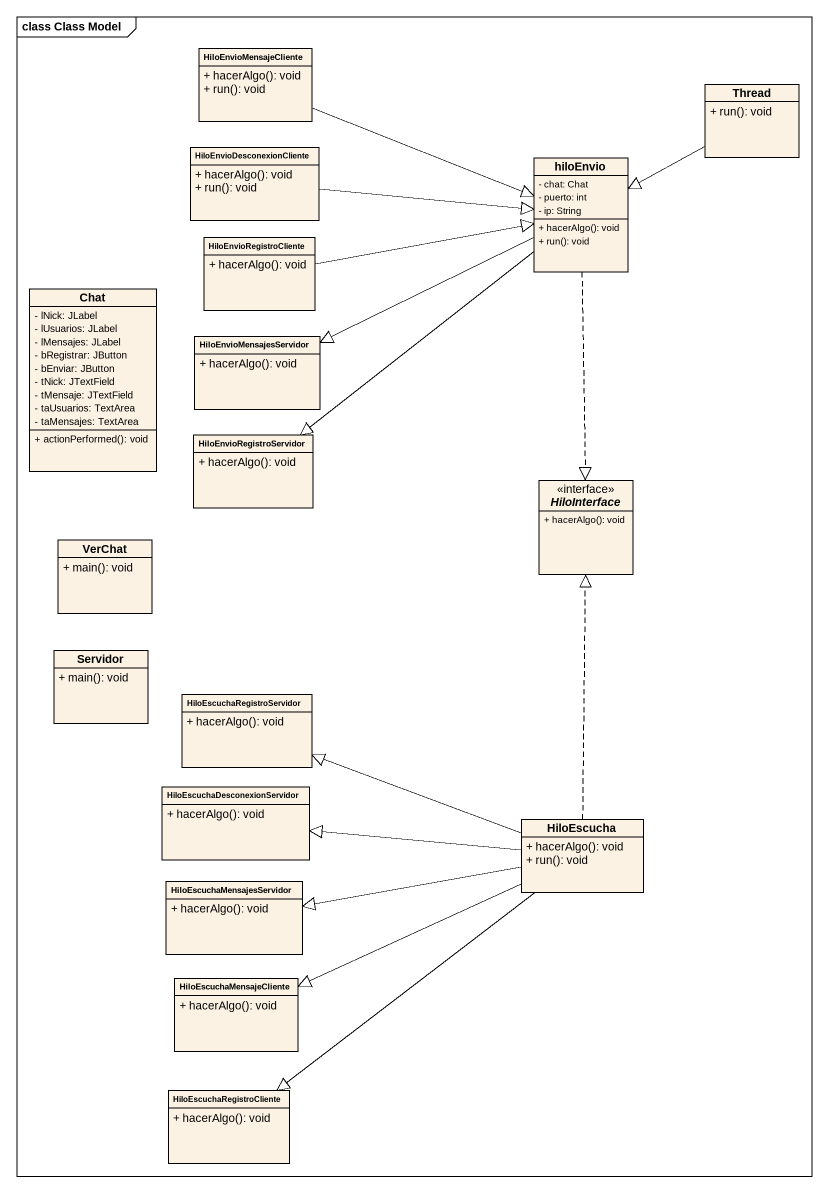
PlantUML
@startuml
mainframe class Class Model
hide circle
hide empty members
skinparam classAttributeIconSize 0
class HiloEnvioMensajeCliente {
  + hacerAlgo(): void
  + run(): void
}
class Thread {
  + run(): void
}
class HiloEnvioDesconexionCliente {
  + hacerAlgo(): void
  + run(): void
}
class hiloEnvio {
  - chat: Chat
  - puerto: int
  - ip: String
  + hacerAlgo(): void
  + run(): void
}
class HiloEnvioRegistroCliente {
  + hacerAlgo(): void
}
class Chat {
  - lNick: JLabel
  - lUsuarios: JLabel
  - lMensajes: JLabel
  - bRegistrar: JButton
  - bEnviar: JButton
  - tNick: JTextField
  - tMensaje: JTextField
  - taUsuarios: TextArea
  - taMensajes: TextArea
  + actionPerformed(): void
}
class HiloEnvioMensajesServidor {
  + hacerAlgo(): void
}
class HiloEnvioRegistroServidor {
  + hacerAlgo(): void
}
interface HiloInterface {
  + hacerAlgo(): void
}
class VerChat {
  + main(): void
}
class Servidor {
  + main(): void
}
class HiloEscuchaRegistroServidor {
  + hacerAlgo(): void
}
class "HiloEscuchaDesconexionServidor" as HiloEscuchaDesconexionServid {
  + hacerAlgo(): void
}
class HiloEscucha {
  + hacerAlgo(): void
  + run(): void
}
class HiloEscuchaMensajesServidor {
  + hacerAlgo(): void
}
class HiloEscuchaMensajeCliente {
  + hacerAlgo(): void
}
class HiloEscuchaRegistroCliente {
  + hacerAlgo(): void
}
HiloEnvioMensajeCliente -right-|> hiloEnvio
Thread -left-|> hiloEnvio
HiloEnvioDesconexionCliente -right-|> hiloEnvio
hiloEnvio -left-|> HiloEnvioMensajesServidor
hiloEnvio --|> HiloEnvioRegistroServidor
hiloEnvio ..|> HiloInterface
HiloEnvioRegistroCliente -right-|> hiloEnvio
HiloEscucha .up.|> HiloInterface
HiloEscucha -left-|> HiloEscuchaRegistroServidor
HiloEscucha -left-|> HiloEscuchaDesconexionServid
HiloEscucha -left-|> HiloEscuchaMensajesServidor
HiloEscucha -left-|> HiloEscuchaMensajeCliente
HiloEscucha --|> HiloEscuchaRegistroCliente
@enduml
